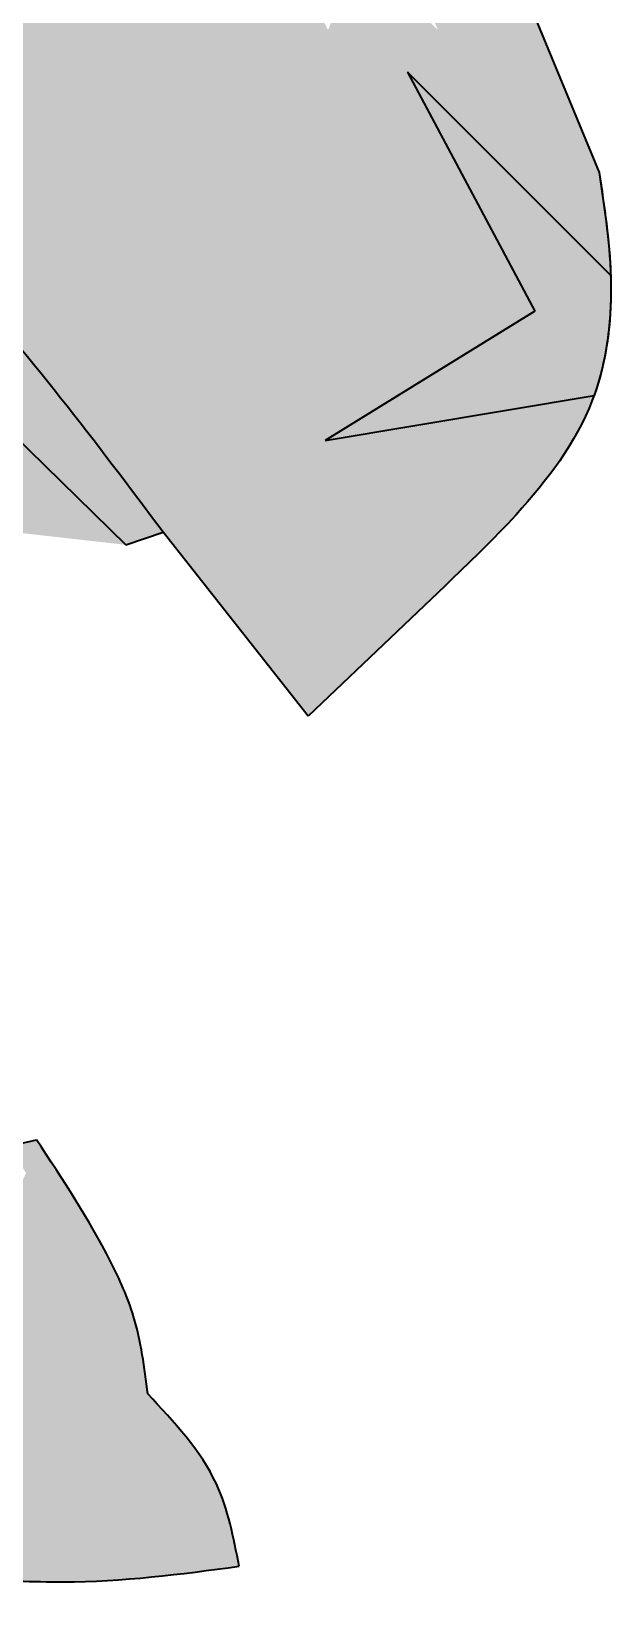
# Model space of a CAD drawing. Header units: millimetres. Extents: x 1769 to 1960, y 325 to 373.
# Drawn here: x 1882.34 to 1890.5, y 325.61 to 347.58 of the extents above; entities that cross this region are included whole.
import ezdxf

# ---------------------------------------------------------------- set-up
doc = ezdxf.new("R2010")
doc.units = ezdxf.units.MM

msp = doc.modelspace()

# ---------------------------------------------------------------- hatches: boundary and pattern name
at = {"lineweight": 35, "true_color": 0xffffff, "transparency": 33554687}
h = msp.add_hatch(color=7, dxfattribs=at)
h.set_gradient(color1=(205, 105, 40), color2=(254, 204, 102), centered=1)
edge = h.paths.add_edge_path()
edge.add_line((1888.522052512932, 349.9490300908438), (1882.737444433719, 349.4272478506292))
edge.add_spline(control_points=[(1882.737444433719, 349.4272478506292), (1881.554343854228, 349.4620704524451), (1880.046856857224, 349.5064408300353), (1878.657954204353, 350.0499945315549), (1878.359085188079, 350.1669583516822)], knot_values=[0, 0, 0, 0, 3.500583007983291, 4.460384398373872, 4.460384398373872, 4.460384398373872, 4.460384398373872], degree=3, periodic=0)
edge.add_line((1878.359085188079, 350.1669583516822), (1876.804499859396, 349.7978802888312))
edge.add_line((1876.804499859396, 349.7978802888312), (1876.160334601301, 348.7163957944855))
edge.add_line((1876.160334601301, 348.7163957944855), (1876.363778093537, 347.4963440401317))
edge.add_line((1876.363778093537, 347.4963440401317), (1883.673187685017, 340.3591329844199))
edge.add_line((1883.673187685017, 340.3591329844199), (1884.195505305318, 340.5360371397724))
edge.add_line((1884.195505305318, 340.5360371397724), (1886.235733192474, 337.9488952704937))
edge.add_line((1886.235733192474, 337.9488952704937), (1888.153029394814, 339.780523077474))
edge.add_spline(control_points=[(1888.153029394814, 339.780523077474), (1888.493620469117, 340.1058959028836), (1889.298713619428, 340.8750159791227), (1890.01196480309, 341.8120624260296), (1890.244540591336, 342.4371524480692), (1890.252590440347, 342.459500395654)], knot_values=[3.160055997420768, 3.160055997420768, 3.160055997420768, 3.160055997420768, 4.578051399126314, 6.511930051726289, 6.583328082239504, 6.583328082239504, 6.583328082239504, 6.583328082239504], degree=3, periodic=0)
edge.add_line((1890.252590440347, 342.459500395654), (1886.472519590341, 341.8281499217655))
edge.add_line((1886.472519590341, 341.8281499217655), (1889.421504969088, 343.6459519593789))
edge.add_line((1889.421504969088, 343.6459519593789), (1887.631032005332, 347.0071618753035))
edge.add_line((1887.631032005332, 347.0071618753035), (1890.485564696102, 344.1526291845333))
edge.add_spline(control_points=[(1890.485564696102, 344.1526291845331), (1890.468773562776, 344.638034521868), (1890.396295822937, 345.1163730421487), (1890.323818083098, 345.5947115624294)], knot_values=[0, 0, 0, 0, 1.451332310644144, 1.451332310644144, 1.451332310644144, 1.451332310644144], degree=3, periodic=0)
edge.add_line((1890.323818083098, 345.5947115624294), (1888.522052512932, 349.9490300908438))
h.paths.add_polyline_path([(1886.059110547239, 348.4934241336358), (1887.478481913577, 348.9478745875733), (1888.057254674453, 347.5982942902825), (1887.272052097617, 348.3791220794716), (1886.748125954185, 348.2042282288658), (1886.51386064545, 347.5982942902825)], flags=16)
h = msp.add_hatch(color=7, dxfattribs=at)
h.set_gradient(color1=(248, 153, 30), color2=(247, 242, 129), rotation=170.99999999999997, centered=1, name='HEMISPHERICAL')
edge = h.paths.add_edge_path(flags=17)
edge.add_spline(control_points=[(1878.338755259103, 339.0627195241798), (1878.331528445151, 339.1682730952361), (1878.324301631199, 339.2738266662924), (1878.320464404257, 339.3787865883572)], knot_values=[0, 0, 0, 0, 0.3128636215457591, 0.3128636215457591, 0.3128636215457591, 0.3128636215457591], degree=3, periodic=0)
edge.add_spline(control_points=[(1878.320464404257, 339.3787865883572), (1878.314708563814, 339.5362264722609), (1878.316579294222, 339.6923306459202), (1878.337516451813, 339.8450955439584)], knot_values=[0.3128636215457591, 0.3128636215457591, 0.3128636215457591, 0.3128636215457591, 0.7821590562677441, 0.7821590562677441, 0.7821590562677441, 0.7821590562677441], degree=3, periodic=0)
edge.add_spline(control_points=[(1878.337516451813, 339.8450955439584), (1878.337922199287, 339.8480560208635), (1878.352126627586, 339.9498561005233), (1878.374903547883, 340.0501548022235), (1878.404209836985, 340.1458537742672)], knot_values=[0.7821590562677441, 0.7821590562677441, 0.7821590562677441, 0.7821590562677441, 0.7912536736437801, 1.095022544759755, 1.095022544759755, 1.095022544759755, 1.095022544759755], degree=3, periodic=0)
edge.add_spline(control_points=[(1878.404209836985, 340.1458537742672), (1878.419239478973, 340.194932703486), (1878.436160564152, 340.2435686809056), (1878.454853061311, 340.2917254507105)], knot_values=[1.095022544759755, 1.095022544759755, 1.095022544759755, 1.095022544759755, 1.250809494253463, 1.250809494253463, 1.250809494253463, 1.250809494253463], degree=3, periodic=0)
edge.add_spline(control_points=[(1878.454853061311, 340.2917254507105), (1878.473700302977, 340.3402808829072), (1878.494348407039, 340.3883491404756), (1878.516674336531, 340.435893059702)], knot_values=[1.250809494253463, 1.250809494253463, 1.250809494253463, 1.250809494253463, 1.407886114922326, 1.407886114922326, 1.407886114922326, 1.407886114922326], degree=3, periodic=0)
edge.add_spline(control_points=[(1878.516674336531, 340.435893059702), (1878.561142888572, 340.5305905390215), (1878.612267752326, 340.6232078499363), (1878.669076704704, 340.7134513293148)], knot_values=[1.407886114922326, 1.407886114922326, 1.407886114922326, 1.407886114922326, 1.720749679378459, 1.720749679378459, 1.720749679378459, 1.720749679378459], degree=3, periodic=0)
edge.add_spline(control_points=[(1878.669076704704, 340.7134513293148), (1878.697656855221, 340.7588521352768), (1878.727675659557, 340.8036521198878), (1878.759009320997, 340.847813889949)], knot_values=[1.720749679378459, 1.720749679378459, 1.720749679378459, 1.720749679378459, 1.87814895166145, 1.87814895166145, 1.87814895166145, 1.87814895166145], degree=3, periodic=0)
edge.add_spline(control_points=[(1878.759009320997, 340.847813889949), (1878.820814572546, 340.9349224237758), (1878.887735547092, 341.0195478521449), (1878.958822182916, 341.101403205838)], knot_values=[1.87814895166145, 1.87814895166145, 1.87814895166145, 1.87814895166145, 2.188617028801371, 2.188617028801371, 2.188617028801371, 2.188617028801371], degree=3, periodic=0)
edge.add_spline(control_points=[(1878.958822182916, 341.101403205838), (1879.030489136739, 341.1839267882999), (1879.106390042468, 341.2636348842946), (1879.185551380343, 341.3402334390273)], knot_values=[2.188617028801371, 2.188617028801371, 2.188617028801371, 2.188617028801371, 2.501619621908666, 2.501619621908666, 2.501619621908666, 2.501619621908666], degree=3, periodic=0)
edge.add_spline(control_points=[(1879.187508858016, 341.3421262693869), (1879.243499370359, 341.5738026069517), (1879.350065739341, 342.0147506361804), (1878.844692685954, 343.0603408558461), (1879.105816308085, 343.9479657575991), (1879.304856384746, 344.6245530653591)], knot_values=[0, 0, 0, 0, 0.692789899283041, 1.318582398053525, 3.324875466259894, 3.324875466259894, 3.324875466259894, 3.324875466259894], degree=3, periodic=0)
edge.add_line((1879.304856384746, 344.624553065359), (1878.978268475013, 344.9434470623137))
edge.add_spline(control_points=[(1878.978268475013, 344.9434470623137), (1878.638514241707, 344.6910112981368), (1878.298760008401, 344.4385755339599), (1877.959005775095, 344.1861397697829)], knot_values=[0, 0, 0, 0, 1.269807381757149, 1.269807381757149, 1.269807381757149, 1.269807381757149], degree=3, periodic=0)
edge.add_spline(control_points=[(1877.959005775095, 344.1861397697829), (1877.434480757259, 344.4532080974439), (1876.272351960351, 345.0449201869791), (1875.302482225294, 345.9188778110897), (1874.770361680717, 346.3983760262314)], knot_values=[0, 0, 0, 0, 1.758346138331986, 3.895762094857253, 3.895762094857253, 3.895762094857253, 3.895762094857253], degree=3, periodic=0)
edge.add_line((1874.770361680717, 346.3983760262314), (1873.774893290692, 344.9642277671921))
edge.add_line((1873.774893290692, 344.9642277671921), (1872.91636920293, 342.7050869619808))
edge.add_line((1872.91636920293, 342.7050869619808), (1872.464127204476, 341.5150465576401))
edge.add_line((1872.464127204476, 341.5150465576401), (1872.355848152951, 339.989427935451))
edge.add_line((1872.355848152951, 339.989427935451), (1871.8957885297, 338.4900582295124))
edge.add_line((1871.8957885297, 338.4900582295124), (1873.034868313903, 338.046464038292))
edge.add_line((1873.034868313903, 338.046464038292), (1873.195348438713, 338.2753952064388))
edge.add_line((1873.195348438713, 338.2753952064388), (1876.638256480535, 337.7320065719998))
edge.add_line((1876.638256480535, 337.7320065719998), (1876.606203138515, 337.5072267240089))
edge.add_line((1876.606203138515, 337.5072267240089), (1877.376033260857, 337.6275887565258))
edge.add_line((1877.376033260857, 337.6275887565258), (1877.820993573309, 338.072549068977))
edge.add_line((1877.820993573309, 338.072549068977), (1878.338755259103, 339.0627195241798))
edge = h.paths.add_edge_path()
edge.add_spline(control_points=[(1878.082908301192, 341.1494469892784), (1878.24250722209, 341.2301341822973), (1878.634323005839, 341.4282214600395), (1878.761119414965, 341.8575504757117), (1878.836267649337, 342.1120002485013)], knot_values=[0, 0, 0, 0, 0.5174100945862014, 1.270243185790482, 1.270243185790482, 1.270243185790482, 1.270243185790482], degree=3, periodic=0)
edge.add_spline(control_points=[(1876.934028697802, 342.8063871522147), (1876.957354870886, 342.5050103666134), (1877.001595159546, 341.9334208503008), (1876.794117800349, 341.4000853112361), (1876.696035134049, 341.1479567324516)], knot_values=[0, 0, 0, 0, 0.8934955971592444, 1.694598723616755, 1.694598723616755, 1.694598723616755, 1.694598723616755], degree=3, periodic=0)
edge.add_line((1876.175021925474, 342.3821374170766), (1876.934028697802, 342.8063871522147))
edge.add_line((1875.589685887561, 343.5520380472191), (1876.175021925474, 342.3821374170766))
edge.add_spline(control_points=[(1878.040377944289, 341.6172023726093), (1878.080663247761, 341.5431550517551), (1878.162058258798, 341.3935450953009), (1878.109469168787, 341.2313605830498), (1878.082908301188, 341.1494469892647)], knot_values=[0, 0, 0, 0, 0.241816491664692, 0.4885815498863506, 0.4885815498863506, 0.4885815498863506, 0.4885815498863506], degree=3, periodic=0)
edge.add_line((1877.69303547013, 341.1479567324516), (1878.040377944289, 341.6172023726093))
edge.add_line((1876.696035134049, 341.1479567324516), (1877.69303547013, 341.1479567324516))
edge.add_spline(control_points=[(1877.959005775095, 344.1861397697829), (1878.298760008401, 344.4385755339599), (1878.638514241707, 344.6910112981368), (1878.978268475013, 344.9434470623137)], knot_values=[0, 0, 0, 0, 1.269807381757149, 1.269807381757149, 1.269807381757149, 1.269807381757149], degree=3, periodic=0)
edge.add_spline(control_points=[(1874.770361680717, 346.3983760262314), (1875.302482225295, 345.9188778110897), (1876.272351960351, 345.044920186979), (1877.434480757259, 344.4532080974438), (1877.959005775095, 344.1861397697829)], knot_values=[0, 0, 0, 0, 2.137415956525267, 3.895762094857253, 3.895762094857253, 3.895762094857253, 3.895762094857253], degree=3, periodic=0)
edge.add_line((1874.770361680717, 346.3983760262314), (1873.774893290692, 344.9642277671921))
edge.add_line((1873.774893290692, 344.9642277671921), (1872.91636920293, 342.7050869619808))
edge.add_line((1872.91636920293, 342.7050869619808), (1872.464127204476, 341.5150465576401))
edge.add_line((1872.464127204476, 341.5150465576401), (1872.355848152951, 339.989427935451))
edge.add_line((1872.355848152951, 339.989427935451), (1871.873258540657, 338.416631261922))
edge.add_line((1871.8957885297, 338.4900582295123), (1873.14773908231, 338.002508542006))
edge.add_line((1873.195348438713, 338.2753952064388), (1876.638256480535, 337.7320065719998))
edge.add_line((1873.034868313903, 338.0464640382919), (1873.195348438713, 338.2753952064388))
edge.add_line((1876.606203138515, 337.5072267240089), (1877.376033260857, 337.6275887565258))
edge.add_line((1876.638256480535, 337.7320065719998), (1876.574149796494, 337.2824468760181))
edge.add_line((1877.376033260857, 337.6275887565258), (1877.820993573309, 338.072549068977))
edge.add_line((1877.820993573309, 338.072549068977), (1878.856516944897, 340.0528899793827))
edge.add_spline(control_points=[(1878.338755259103, 339.0627195241798), (1878.320478148265, 339.3296717842472), (1878.246840439643, 340.4052111797866), (1879.528143987118, 341.8485507976838), (1880.810681032016, 342.3837883780095), (1881.363437714184, 342.6144687706339)], knot_values=[0, 0, 0, 0, 0.7912536736437801, 3.187927675361649, 5.003237646803795, 5.003237646803795, 5.003237646803795, 5.003237646803795], degree=3, periodic=0)
edge.add_spline(control_points=[(1879.187508858016, 341.3421262693869), (1879.243499370359, 341.5738026069517), (1879.350065739341, 342.0147506361804), (1878.844692685954, 343.0603408558461), (1879.105816308085, 343.9479657575991), (1879.304856384746, 344.6245530653591)], knot_values=[0, 0, 0, 0, 0.692789899283041, 1.318582398053525, 3.324875466259894, 3.324875466259894, 3.324875466259894, 3.324875466259894], degree=3, periodic=0)
edge.add_line((1876.363778093537, 347.4963440401317), (1883.673187685017, 340.3591329844199))
at = {"lineweight": 35, "true_color": 0xf7abae, "transparency": 33554687}
h = msp.add_hatch(color=241, dxfattribs=at)
edge = h.paths.add_edge_path()
edge.add_spline(control_points=[(1890.252590440347, 342.459500395654), (1890.429575889895, 342.9508464499935), (1890.500664234309, 343.5338677213952), (1890.487172313934, 344.1061554736422), (1890.485564696102, 344.1526291845331)], knot_values=[1.451332310644144, 1.451332310644144, 1.451332310644144, 1.451332310644144, 3.021102440416868, 3.160055997420768, 3.160055997420768, 3.160055997420768, 3.160055997420768], degree=3, periodic=0)
edge.add_line((1890.485564696102, 344.1526291845333), (1887.631032005332, 347.0071618753035))
edge.add_line((1887.631032005332, 347.0071618753035), (1889.421504969088, 343.6459519593789))
edge.add_line((1889.421504969088, 343.6459519593789), (1886.472519590341, 341.8281499217655))
edge.add_line((1886.472519590341, 341.8281499217655), (1890.252590440347, 342.459500395654))
at = {"lineweight": 35, "true_color": 0xffffff, "transparency": 33554687}
h = msp.add_hatch(color=7, dxfattribs=at)
h.set_gradient(color1=(67, 23, 20), color2=(103, 36, 30), rotation=303.99999999999994, centered=1)
edge = h.paths.add_edge_path()
edge.add_spline(control_points=[(1872.765104693059, 327.5041628493732), (1872.938921923806, 328.2009116278387), (1873.273660671448, 329.5427165370732), (1872.980095093965, 330.8922496077017), (1872.838967069888, 331.5410209565717)], knot_values=[0, 0, 0, 0, 2.121739224710688, 4.086064010190928, 4.086064010190928, 4.086064010190928, 4.086064010190928], degree=3, periodic=0)
edge.add_spline(control_points=[(1872.838967069888, 331.5410209565717), (1872.479912189498, 331.0593583151045), (1871.82749091367, 330.1841524002757), (1870.853529264841, 329.699966117765), (1870.415579693301, 329.4822479199015)], knot_values=[0, 0, 0, 0, 1.771814273777325, 3.219478113695184, 3.219478113695184, 3.219478113695184, 3.219478113695184], degree=3, periodic=0)
edge.add_spline(control_points=[(1870.415579693301, 329.4822479199015), (1870.048063103471, 329.6668244594612), (1869.336063001684, 330.0244097184412), (1868.808216412466, 330.6204053030741), (1868.552830989948, 330.9087629193015)], knot_values=[0, 0, 0, 0, 1.220994793909243, 2.365467142437623, 2.365467142437623, 2.365467142437623, 2.365467142437623], degree=3, periodic=0)
edge.add_spline(control_points=[(1868.552830989948, 330.9087629193015), (1868.423585323486, 330.315223336129), (1868.189102919996, 329.2384012511941), (1868.489267719297, 328.1826277526125), (1868.623983005301, 327.7087919492542)], knot_values=[0, 0, 0, 0, 1.788471796908801, 3.244713552044738, 3.244713552044738, 3.244713552044738, 3.244713552044738], degree=3, periodic=0)
edge.add_line((1868.623983005301, 327.7087919492542), (1868.623983005301, 326.5320625838948))
edge.add_spline(control_points=[(1868.623983005301, 326.5320625838948), (1869.299762480942, 326.2904358632068), (1870.676907193771, 325.7980341658065), (1872.060470522618, 326.2782404580307), (1872.765104693059, 326.5228044438687)], knot_values=[0, 0, 0, 0, 2.087375482343018, 4.253781318932424, 4.253781318932424, 4.253781318932424, 4.253781318932424], degree=3, periodic=0)
edge.add_line((1872.765104693059, 326.5228044438687), (1872.765104693059, 327.5041628493732))
edge = h.paths.add_edge_path()
edge.add_spline(control_points=[(1883.978434103522, 328.4197076802088), (1883.932615588667, 328.7889545172955), (1883.85219428366, 329.4370617857661), (1883.307432931498, 330.6475170129804), (1882.78411241929, 331.4370293773036), (1882.415109467605, 331.9937291168135)], knot_values=[0, 0, 0, 0, 1.108939579588131, 1.946426427092365, 3.949018469608459, 3.949018469608459, 3.949018469608459, 3.949018469608459], degree=3, periodic=0)
edge.add_line((1882.415109467605, 331.9937291168135), (1882.025642285975, 331.9025077395181))
edge.add_line((1882.025642285975, 331.9025077395181), (1882.268416711649, 331.5283578847523))
edge.add_line((1882.268416711649, 331.5283578847523), (1881.925522779694, 330.7931871470541))
edge.add_spline(control_points=[(1881.925522779694, 330.7931871470541), (1881.502094186542, 330.7744506705925), (1879.960383781422, 330.7062308545872), (1878.625936211317, 329.8723890017707), (1877.657992788404, 329.2675606403832)], knot_values=[0, 0, 0, 0, 1.259816578254188, 4.587012683251804, 4.587012683251804, 4.587012683251804, 4.587012683251804], degree=3, periodic=0)
edge.add_spline(control_points=[(1877.657992788404, 329.2675606403832), (1878.270731235624, 328.6876298375803), (1879.39215482697, 327.6262502447692), (1880.064359963416, 326.2396196248122), (1880.369276650878, 325.6106348217421)], knot_values=[0, 0, 0, 0, 2.505623580221259, 4.58575009718459, 4.58575009718459, 4.58575009718459, 4.58575009718459], degree=3, periodic=0)
edge.add_spline(control_points=[(1880.369276650878, 325.6106348217421), (1880.74838625219, 325.681414319159), (1881.549953742136, 325.8310664089181), (1883.195447971037, 325.7217855333844), (1884.441903855385, 325.8874282362167), (1885.262877020371, 325.996528137552)], knot_values=[0, 0, 0, 0, 1.152646132669747, 2.437088546854898, 4.915433038956591, 4.915433038956591, 4.915433038956591, 4.915433038956591], degree=3, periodic=0)
edge.add_spline(control_points=[(1885.262877020371, 325.996528137552), (1885.185715526298, 326.3972093980007), (1885.006400007062, 327.3283521801387), (1884.351514803961, 328.0236209296737), (1883.978434103522, 328.4197076802088)], knot_values=[0, 0, 0, 0, 1.20163391828138, 2.792475866046794, 2.792475866046794, 2.792475866046794, 2.792475866046794], degree=3, periodic=0)

# ---------------------------------------------------------------- linework, layer by layer
at = {"color": 18, "lineweight": 35, "true_color": 0x000000}
for p, q in [((1888.522052512932, 349.9490300908438), (1890.323818083098, 345.5947115624294)), ((1876.363778093537, 347.4963440401317), (1883.673187685017, 340.3591329844199)), ((1890.485564696102, 344.1526291845331), (1887.631032005332, 347.0071618753035)), ((1887.631032005332, 347.0071618753035), (1889.421504969088, 343.6459519593789)), ((1889.421504969088, 343.6459519593789), (1886.472519590341, 341.8281499217655)), ((1886.472519590341, 341.8281499217655), (1890.252590440347, 342.459500395654)), ((1883.673187685017, 340.3591329844199), (1884.195505305318, 340.5360371397724)), ((1886.235733192474, 337.9488952704937), (1884.195505305318, 340.5360371397724)), ((1888.153029394814, 339.780523077474), (1886.235733192474, 337.9488952704937)), ((1882.025642285975, 331.9025077395181), (1882.415109467605, 331.9937291168135))]:
    msp.add_line(p, q, dxfattribs=at)
for points in [[(1884.195505305318, 340.5360371397724), (1881.223592439999, 344.2280065126629), (1877.331189143968, 347.8261076772649)], [(1884.195505305318, 340.5360371397724), (1881.223592439999, 344.2280065126629), (1877.331189143968, 347.8261076772649)], [(1890.323818083098, 345.5947115624294), (1890.488807316581, 344.0130075149933), (1890.227744012491, 342.3927362779486), (1889.155703559052, 340.7831972417114), (1888.153029394814, 339.780523077474)], [(1883.978434103522, 328.4197076802088), (1883.779927269307, 329.510735648662), (1883.456719789381, 330.2833423692272), (1882.415109467605, 331.9937291168135)], [(1885.262877020371, 325.996528137552), (1884.943332339226, 327.1548956398223), (1883.978434103522, 328.4197076802088)], [(1880.369276650878, 325.6106348217421), (1881.50979846861, 325.7773774090882), (1882.794240882796, 325.7773774090882), (1885.262877020371, 325.996528137552)]]:
    msp.add_spline(points, degree=3, dxfattribs=at)
msp.add_open_spline([(1890.323818083098, 345.5947115624294), (1890.396295822937, 345.1163730421487), (1890.468773562776, 344.638034521868), (1890.485564696102, 344.1526291845331)], degree=3, dxfattribs=at)
for points, knots in [([(1890.485564696102, 344.1526291845331), (1890.487172313934, 344.1061554736422), (1890.500664234309, 343.5338677213952), (1890.429575889895, 342.9508464499935), (1890.252590440347, 342.459500395654)], [1.451332310644144, 1.451332310644144, 1.451332310644144, 1.451332310644144, 1.590285867648044, 3.160055997420768, 3.160055997420768, 3.160055997420768, 3.160055997420768]), ([(1890.252590440347, 342.459500395654), (1890.244540591336, 342.4371524480692), (1890.01196480309, 341.8120624260296), (1889.298713619428, 340.8750159791227), (1888.493620469117, 340.1058959028836), (1888.153029394814, 339.780523077474)], [3.160055997420768, 3.160055997420768, 3.160055997420768, 3.160055997420768, 3.231454027933983, 5.165332680533958, 6.583328082239504, 6.583328082239504, 6.583328082239504, 6.583328082239504])]:
    msp.add_open_spline(points, degree=3, knots=knots, dxfattribs=at)

doc.saveas('drawing.dxf')
